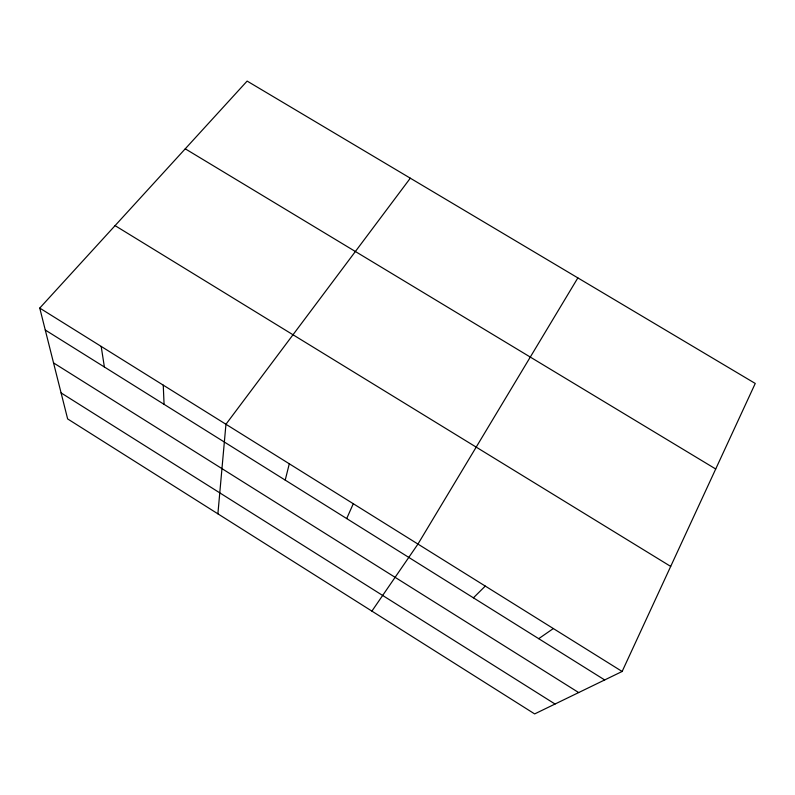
<?xml version="1.0" encoding="UTF-8"?>
<svg xmlns="http://www.w3.org/2000/svg" width="795" height="795" viewBox="0 0 795 795"><rect width="100%" height="100%" fill="white"/><g stroke="black" fill="none" stroke-linecap="round" stroke-linejoin="round"><path stroke-width="1.19" d="M217.89 513.818L225.949 424.262L410.309 178.189M285.216 480.11L289.291 463.793M346.7 518.569L353.288 503.722M622.137 671.477L755.25 383.458L247.126 81.08L39.75 308.082L67.635 418.915L534.657 713.92L622.137 671.477L39.75 308.082M577.856 277.892L417.951 544.068L371.901 611.107M473.413 597.83L485.278 586.084M538.712 638.673L553.34 628.547M185.255 148.814L715.719 469M115.076 225.631L670.692 566.418M45.275 330.024L604.687 679.944M53.543 362.898L578.671 692.564M61.096 392.909L555.039 704.032M101.184 346.421L104.384 367.002M163.253 385.148L164.068 404.337"/></g></svg>
